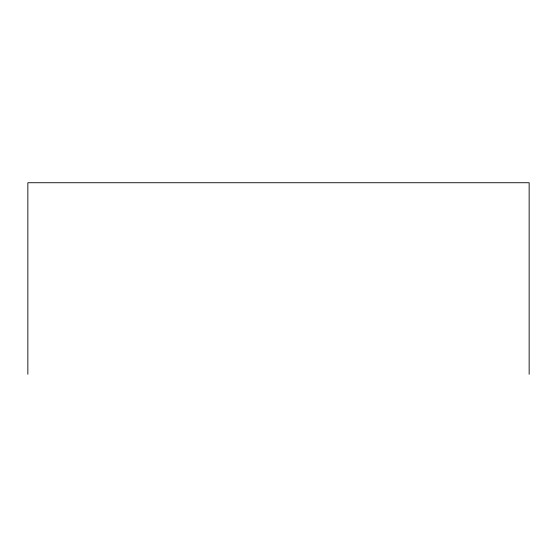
<?xml version="1.0" encoding="UTF-8"?>
<svg xmlns="http://www.w3.org/2000/svg" width="557" height="557" viewBox="0 0 557 557"><rect width="100%" height="100%" fill="white"/><g stroke="black" fill="none" stroke-linecap="round" stroke-linejoin="round"><path stroke-width="0.84" d="M529.15 374.269L529.15 182.731L27.85 182.731L27.85 374.269"/></g></svg>
